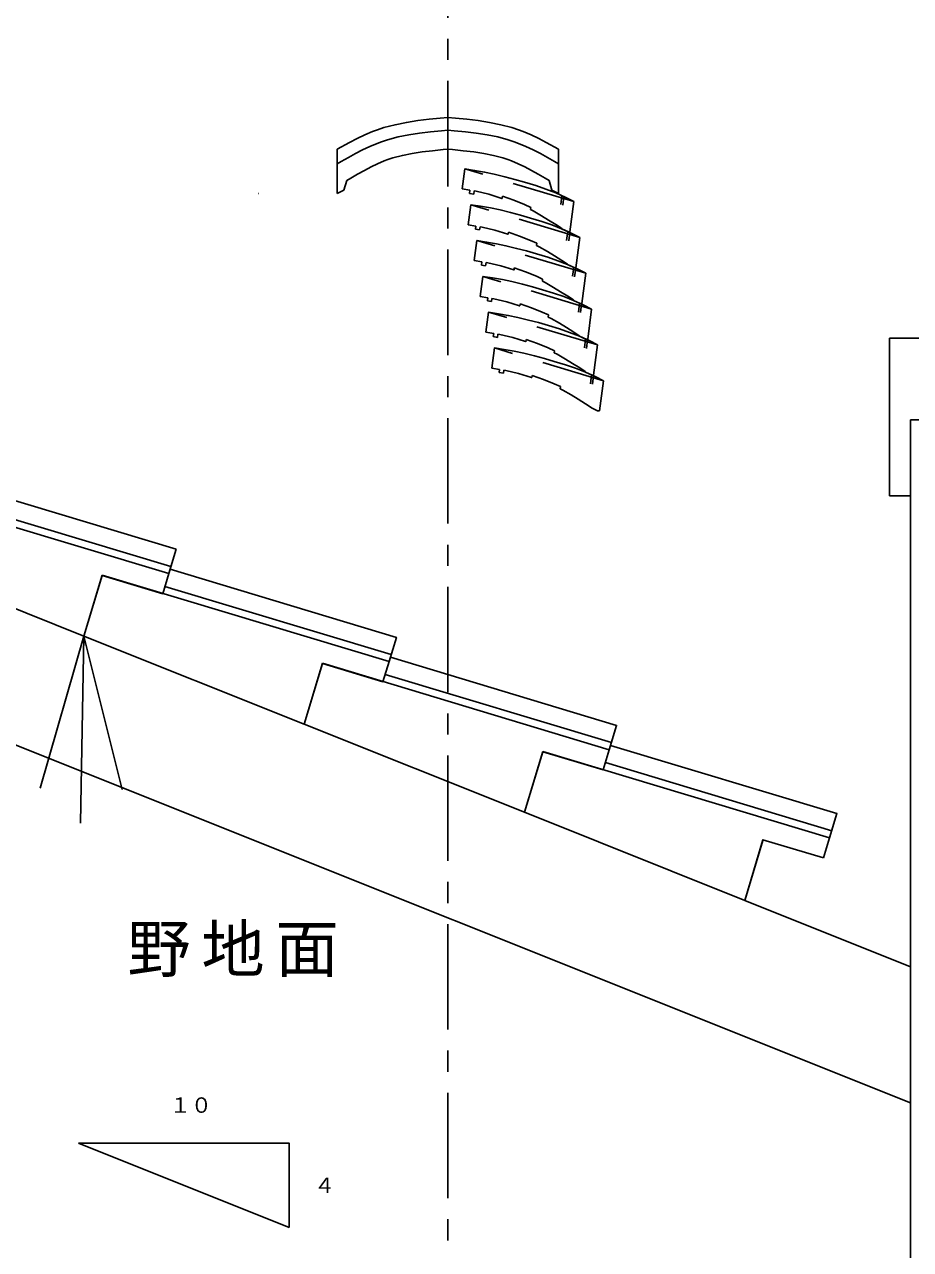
# Model space of a CAD drawing. Units: millimetres, scale not verified. Extents: x -4726 to 4690, y -2905 to 2891.
# Drawn here: x 240 to 1080, y -251 to 911 of the extents above; entities that cross this region are included whole.
import ezdxf
from ezdxf.enums import TextEntityAlignment as Align

# ---------------------------------------------------------------- set-up
doc = ezdxf.new("R2010")
doc.units = ezdxf.units.MM
doc.header["$LTSCALE"] = 20
doc.linetypes.add('CHAIN1', pattern=[8, 5, -1, 1, -1])
doc.linetypes.add('DASHED1', pattern=[1.8, 1.2, -0.6])
for name, color, linetype in [('0-0', 7, 'Continuous'), ('1-7', 7, 'Continuous'), ('1-8', 7, 'Continuous')]:
    doc.layers.add(name, color=color, linetype=linetype)
doc.styles.add('ＭＳ ゴシック', font='')
doc.styles.get('ＭＳ ゴシック').set_extended_font_data('MS Gothic')

# ---------------------------------------------------------------- blocks, each defined once
blk = doc.blocks.new('kaku7l')
at = {"layer": '1-7'}
for p, q in [((575.063, 78.514), (596.955, 78.514)), ((596.955, 78.514), (596.955, -64.604)), ((566.955, 70.864), (566.955, -64.604)), ((570.909, 61.605), (596.955, 61.605)), ((561.756, 35.556), (596.955, 35.556)), ((561.756, 35.332), (566.288, -11.34)), ((562.634, 26.293), (596.955, 26.293)), ((558.311, 8.451), (564.066, 8.451)), ((566.06, -8.99), (596.955, -8.99)), ((469.564, -21.393), (566.955, -21.393)), ((566.955, -38.661), (596.955, -38.661)), ((477.564, -52.412), (566.955, -52.412)), ((566.955, -64.604), (596.955, -64.604))]:
    blk.add_line(p, q, dxfattribs=at)
for points in [[(575.063, 78.514), (574.353, 78.275), (573.146, 77.85), (571.985, 77.383), (570.898, 76.849), (569.916, 76.223), (569.066, 75.479), (568.646, 74.982), (568.419, 74.655), (568.073, 74.05), (567.777, 73.401), (567.519, 72.717), (567.289, 72.009), (567.075, 71.286), (566.955, 70.864)], [(566.955, 35.332), (561.756, 35.332), (561.756, 31.704), (558.311, 31.704)], [(558.311, 31.704), (558.193, 30.65), (557.994, 28.833), (557.812, 27.015), (557.656, 25.198), (557.538, 23.38), (557.466, 21.563), (557.45, 20.508), (557.455, 19.373), (557.516, 17.416), (557.632, 15.459), (557.79, 13.501), (557.979, 11.544), (558.187, 9.586), (558.311, 8.451)]]:
    blk.add_lwpolyline(points, dxfattribs=at)
blk = doc.blocks.new('kaku7md1')
at = {"layer": '1-8'}
for p, q in [((-26.433, 49.69), (-23.546, 49.955)), ((-20.658, 49.69), (-23.546, 49.955)), ((-65.546, 37.908), (-60.88, 40.475)), ((-65.546, 37.908), (-65.546, 21.135)), ((-25.292, 37.744), (-23.546, 37.905)), ((-21.799, 37.744), (-23.546, 37.905)), ((18.454, 37.908), (13.789, 40.475)), ((18.454, 37.908), (18.454, 21.135)), ((-18.104, 22.846), (-17.107, 30.455)), ((-61.947, 26.099), (-62.995, 22.309)), ((14.856, 26.099), (15.903, 22.309)), ((-95.539, 21.135), (-95.404, 21.135)), ((-65.546, 21.135), (-62.995, 22.309)), ((-15.177, 22.349), (-18.104, 22.846)), ((-15.177, 22.349), (-15.333, 21.159)), ((-13.755, 20.891), (-15.333, 21.159)), ((-13.599, 22.082), (-13.755, 20.891)), ((-12.854, 21.956), (-13.599, 22.082)), ((-7.975, 20.804), (-12.854, 21.956)), ((-3.103, 19.27), (-7.975, 20.804)), ((-2.972, 19.224), (-3.103, 19.27)), ((-2.972, 19.224), (-2.865, 20.039)), ((-2.866, 20.034), (-2.865, 20.039)), ((1.418, 18.525), (-2.865, 20.039)), ((18.454, 21.135), (15.903, 22.309)), ((19.679, 20.253), (19.239, 16.894)), ((20.441, 19.908), (20.022, 16.718)), ((24.232, 18.053), (21.251, 19.541)), ((-15.853, 9.249), (-14.855, 16.858)), ((7.783, 14.98), (7.892, 15.807)), ((8.848, 14.506), (7.783, 14.98)), ((24.232, 18.053), (22.724, 6.552)), ((-12.926, 8.753), (-15.853, 9.249)), ((-12.926, 8.753), (-13.082, 7.562)), ((-11.503, 7.295), (-13.082, 7.562)), ((-11.347, 8.485), (-11.503, 7.295)), ((-10.603, 8.359), (-11.347, 8.485)), ((-5.724, 7.208), (-10.603, 8.359)), ((-0.852, 5.674), (-5.724, 7.208)), ((-0.72, 5.627), (-0.852, 5.674)), ((-0.72, 5.627), (-0.614, 6.442)), ((3.669, 4.929), (-0.614, 6.442)), ((-0.614, 6.438), (-0.614, 6.442)), ((21.93, 6.656), (21.49, 3.297)), ((22.692, 6.311), (22.274, 3.121)), ((26.483, 4.457), (23.503, 5.945)), ((-13.602, -4.348), (-12.604, 3.262)), ((10.035, 1.383), (10.143, 2.211)), ((11.099, 0.909), (10.035, 1.383)), ((26.483, 4.457), (24.975, -7.045)), ((-10.675, -4.844), (-13.602, -4.348)), ((-10.675, -4.844), (-10.831, -6.034)), ((-9.252, -6.302), (-10.831, -6.034)), ((-9.096, -5.111), (-9.252, -6.302)), ((-8.352, -5.237), (-9.096, -5.111)), ((-3.472, -6.389), (-8.352, -5.237)), ((1.399, -7.923), (-3.472, -6.389)), ((1.531, -7.969), (1.399, -7.923)), ((1.531, -7.969), (1.638, -7.155)), ((1.637, -7.159), (1.638, -7.155)), ((5.92, -8.668), (1.638, -7.155)), ((24.182, -6.941), (23.741, -10.3)), ((24.943, -7.285), (24.525, -10.476)), ((28.735, -9.14), (25.754, -7.652)), ((28.735, -9.14), (27.226, -20.641)), ((-11.35, -17.944), (-10.353, -10.335)), ((12.286, -12.213), (12.394, -11.386)), ((13.35, -12.687), (12.286, -12.213)), ((-8.423, -18.441), (-11.35, -17.944)), ((-8.423, -18.441), (-8.579, -19.631)), ((-7.001, -19.899), (-8.579, -19.631)), ((-6.845, -18.708), (-7.001, -19.899)), ((-6.101, -18.834), (-6.845, -18.708)), ((-1.221, -19.986), (-6.101, -18.834)), ((3.651, -21.52), (-1.221, -19.986)), ((3.782, -21.566), (3.651, -21.52)), ((3.782, -21.566), (3.889, -20.751)), ((3.888, -20.756), (3.889, -20.751)), ((8.172, -22.265), (3.889, -20.751)), ((26.433, -20.537), (25.993, -23.896)), ((27.195, -20.882), (26.776, -24.072)), ((30.986, -22.737), (28.005, -21.249)), ((30.986, -22.737), (29.478, -34.238)), ((-9.099, -31.541), (-8.101, -23.932)), ((14.537, -25.81), (14.646, -24.983)), ((15.602, -26.284), (14.537, -25.81)), ((-6.172, -32.037), (-9.099, -31.541)), ((-6.172, -32.037), (-6.328, -33.228)), ((-4.593, -32.305), (-4.75, -33.495)), ((-3.849, -32.431), (-4.593, -32.305)), ((1.03, -33.582), (-3.849, -32.431)), ((-4.75, -33.495), (-6.328, -33.228)), ((5.902, -35.116), (1.03, -33.582)), ((6.033, -35.163), (5.902, -35.116)), ((6.033, -35.163), (6.14, -34.348)), ((10.423, -35.861), (6.14, -34.348)), ((6.14, -34.352), (6.14, -34.348)), ((28.684, -34.134), (28.244, -37.493)), ((29.446, -34.479), (29.028, -37.669)), ((33.237, -36.333), (30.257, -34.845)), ((33.237, -36.333), (31.729, -47.835)), ((-6.848, -45.138), (-5.85, -37.528)), ((16.789, -39.407), (16.897, -38.579)), ((17.853, -39.881), (16.789, -39.407)), ((-3.921, -45.634), (-6.848, -45.138)), ((-3.921, -45.634), (-4.077, -46.824)), ((-2.342, -45.901), (-2.498, -47.092)), ((-1.598, -46.027), (-2.342, -45.901)), ((3.281, -47.179), (-1.598, -46.027)), ((-2.498, -47.092), (-4.077, -46.824)), ((8.153, -48.713), (3.281, -47.179)), ((8.285, -48.759), (8.153, -48.713)), ((8.285, -48.759), (8.392, -47.945)), ((8.391, -47.949), (8.392, -47.945)), ((12.674, -49.458), (8.392, -47.945)), ((30.936, -47.731), (30.495, -51.09)), ((31.697, -48.075), (31.279, -51.266)), ((35.488, -49.93), (32.508, -48.442)), ((35.488, -49.93), (33.98, -61.431)), ((19.04, -53.003), (19.148, -52.176)), ((20.104, -53.477), (19.04, -53.003))]:
    blk.add_line(p, q, dxfattribs=at)
at = {"layer": '1-8', "linetype": 'DASHED1'}
for p, q in [((24.232, 18.053), (-17.107, 30.455)), ((26.483, 4.457), (-14.855, 16.858)), ((28.735, -9.14), (-12.604, 3.262)), ((30.986, -22.737), (-10.353, -10.335)), ((33.237, -36.333), (-8.101, -23.932)), ((35.488, -49.93), (-5.85, -37.528))]:
    blk.add_line(p, q, dxfattribs=at)
at = {"layer": '1-8'}
for points in [[(-60.88, 40.475), (-58.035, 41.951), (-55.111, 43.341), (-52.124, 44.602), (-50.295, 45.284), (-47.812, 46.099), (-43.567, 47.227), (-39.264, 48.096), (-34.964, 48.756), (-30.681, 49.268), (-26.433, 49.69)], [(13.789, 40.475), (10.944, 41.951), (8.02, 43.341), (5.033, 44.602), (3.203, 45.284), (0.721, 46.099), (-3.524, 47.227), (-7.827, 48.096), (-12.128, 48.756), (-16.41, 49.268), (-20.658, 49.69)], [(-65.546, 32.335), (-63.994, 33.23), (-61.313, 34.758), (-58.618, 36.241), (-55.899, 37.651), (-53.146, 38.96), (-50.351, 40.14), (-48.706, 40.754), (-46.446, 41.495), (-42.475, 42.551), (-38.425, 43.368), (-34.314, 44), (-30.159, 44.497), (-25.977, 44.911), (-23.546, 45.135)], [(18.454, 32.335), (16.903, 33.23), (14.222, 34.758), (11.527, 36.241), (8.807, 37.651), (6.055, 38.96), (3.26, 40.14), (1.615, 40.754), (-0.645, 41.495), (-4.617, 42.551), (-8.666, 43.368), (-12.777, 44), (-16.932, 44.497), (-21.114, 44.911), (-23.546, 45.135)], [(-61.947, 26.099), (-60.412, 26.984), (-57.795, 28.476), (-55.225, 29.89), (-52.694, 31.202), (-50.199, 32.389), (-47.691, 33.447), (-46.324, 33.958), (-44.397, 34.59), (-40.836, 35.537), (-37.166, 36.277), (-33.34, 36.865), (-29.376, 37.339), (-25.292, 37.744)], [(14.856, 26.099), (13.321, 26.984), (10.704, 28.476), (8.133, 29.89), (5.603, 31.202), (3.108, 32.389), (0.6, 33.447), (-0.767, 33.958), (-2.694, 34.59), (-6.255, 35.537), (-9.926, 36.277), (-13.751, 36.865), (-17.715, 37.339), (-21.799, 37.744)], [(21.251, 19.541), (17.357, 21.303), (13.634, 22.784), (9.819, 24.087), (5.569, 25.364), (1.789, 26.481), (-2.008, 27.47), (-6.03, 28.488), (-9.631, 29.222), (-13.406, 29.881), (-17.107, 30.455)], [(23.503, 5.945), (19.608, 7.707), (15.885, 9.187), (12.071, 10.49), (7.821, 11.767), (4.041, 12.885), (0.244, 13.873), (-3.778, 14.892), (-7.38, 15.626), (-11.155, 16.284), (-14.855, 16.858)], [(1.418, 18.525), (5.495, 16.874), (7.892, 15.807)], [(22.724, 6.552), (21.93, 6.656), (19.631, 7.743), (19.556, 7.927), (17.456, 9.285), (14.657, 11.016), (12.014, 12.641), (8.848, 14.506)], [(3.669, 4.929), (7.747, 3.277), (10.143, 2.211)], [(25.754, -7.652), (21.859, -5.89), (18.137, -4.409), (14.322, -3.107), (10.072, -1.829), (6.292, -0.712), (2.495, 0.277), (-1.527, 1.295), (-5.128, 2.029), (-8.903, 2.688), (-12.604, 3.262)], [(24.975, -7.045), (24.182, -6.941), (21.882, -5.853), (21.807, -5.67), (19.708, -4.312), (16.908, -2.581), (14.265, -0.955), (11.099, 0.909)], [(5.92, -8.668), (9.998, -10.319), (12.394, -11.386)], [(28.005, -21.249), (24.111, -19.487), (20.388, -18.006), (16.573, -16.703), (12.323, -15.426), (8.543, -14.309), (4.746, -13.32), (0.724, -12.302), (-2.877, -11.568), (-6.652, -10.909), (-10.353, -10.335)], [(27.226, -20.641), (26.433, -20.537), (24.133, -19.45), (24.058, -19.266), (21.959, -17.909), (19.159, -16.177), (16.516, -14.552), (13.35, -12.687)], [(8.172, -22.265), (12.249, -23.916), (14.646, -24.983)], [(30.257, -34.845), (26.362, -33.083), (22.639, -31.603), (18.825, -30.3), (14.575, -29.023), (10.795, -27.905), (6.998, -26.917), (2.976, -25.898), (-0.626, -25.164), (-4.401, -24.506), (-8.101, -23.932)], [(29.478, -34.238), (28.684, -34.134), (26.385, -33.047), (26.31, -32.863), (24.21, -31.505), (21.411, -29.774), (18.768, -28.149), (15.602, -26.284)], [(10.423, -35.861), (14.501, -37.513), (16.897, -38.579)], [(32.508, -48.442), (28.613, -46.68), (24.891, -45.199), (21.076, -43.897), (16.826, -42.619), (13.046, -41.502), (9.249, -40.513), (5.227, -39.495), (1.626, -38.761), (-2.149, -38.102), (-5.85, -37.528)], [(31.729, -47.835), (30.936, -47.731), (28.636, -46.643), (28.561, -46.46), (26.462, -45.102), (23.662, -43.371), (21.019, -41.745), (17.853, -39.881)], [(12.674, -49.458), (16.752, -51.109), (19.148, -52.176)], [(33.98, -61.431), (33.187, -61.327), (30.887, -60.24), (30.812, -60.056), (28.713, -58.699), (25.913, -56.967), (23.27, -55.342), (20.104, -53.477)]]:
    blk.add_lwpolyline(points, dxfattribs=at)

msp = doc.modelspace()

# ---------------------------------------------------------------- linework, layer by layer
at = {"layer": '0-0', "color": 4, "linetype": 'CHAIN1'}
msp.add_line((641.59, 1817.26), (641.59, -1177.88), dxfattribs=at)
at = {"layer": '0-0'}
for p, q in [((1060.32, 463.63), (1060.32, 613.28)), ((1080.32, -928.65), (1080.32, 535.73)), ((169.18, 477.6), (383.78, 412.9)), ((104.87, 471.89), (376.84, 389.89)), ((164.27, 461.29), (378.86, 396.59)), ((1080.32, 463.63), (1060.32, 463.63)), ((87.44, 414.07), (296.35, 330.51)), ((383.78, 412.9), (376.84, 389.89)), ((296.35, 330.51), (313.78, 388.33)), ((313.69, 388.04), (296.35, 330.51)), ((313.69, 388.04), (371.06, 370.74)), ((313.78, 388.33), (585.75, 306.33)), ((376.84, 389.89), (371.06, 370.74)), ((373.17, 377.73), (587.77, 313.03)), ((1080.32, -112.33), (-113.59, 365.23)), ((296.35, 330.51), (254.96, 186.33)), ((296.35, 330.51), (293.2, 153.05)), ((296.35, 330.51), (505.25, 246.94)), ((296.35, 330.51), (332.6, 184.95)), ((505.25, 246.94), (522.69, 304.77)), ((522.6, 304.48), (505.25, 246.94)), ((522.6, 304.48), (579.97, 287.18)), ((522.69, 304.77), (794.65, 222.76)), ((585.75, 306.33), (579.97, 287.18)), ((582.08, 294.17), (796.67, 229.46)), ((505.25, 246.94), (714.16, 163.38)), ((714.16, 163.38), (731.6, 221.2)), ((731.51, 220.91), (714.16, 163.38)), ((731.51, 220.91), (788.88, 203.61)), ((731.6, 221.2), (1003.56, 139.2)), ((794.65, 222.76), (788.88, 203.61)), ((790.99, 210.61), (1005.58, 145.9)), ((714.16, 163.38), (923.07, 79.82)), ((923.07, 79.82), (940.5, 137.64)), ((940.42, 137.35), (923.07, 79.82)), ((940.42, 137.35), (997.79, 120.05)), ((1003.56, 139.2), (997.79, 120.05)), ((923.07, 79.82), (1080.32, 16.92)), ((291.11, -150.55), (491.11, -230.55))]:
    msp.add_line(p, q, dxfattribs=at)
for points in [[(378.09, 394.04), (592.68, 329.33), (585.75, 306.33)], [(587, 310.47), (801.59, 245.77), (794.65, 222.76)], [(795.9, 226.91), (1010.5, 162.21), (1003.56, 139.2)], [(291.11, -150.55), (491.11, -150.55), (491.11, -230.55)]]:
    msp.add_lwpolyline(points, dxfattribs=at)

# ---------------------------------------------------------------- block references
at = {"layer": '0-0', "xscale": 2.5, "yscale": 2.5}
for name, p in [('kaku7l', (-113.59, 666.76)), ('kaku7md1', (700.46, 697.75))]:
    msp.add_blockref(name, p, dxfattribs=at)

# ---------------------------------------------------------------- texts
at = {"layer": '0-0', "color": 4, "style": 'ＭＳ ゴシック'}
for s, p in [('１０', (377.77, -126.16)), ('４', (514.68, -202.31))]:
    msp.add_text(s, height=14.66, dxfattribs=at).set_placement(p, align=Align.BOTTOM_LEFT)
at = {"layer": '0-0', "insert": (337.57, 7.1), "char_height": 43.99, "attachment_point": 7, "style": 'ＭＳ ゴシック'}
msp.add_mtext('\\T1.17;野地面', dxfattribs=at)

doc.saveas('drawing.dxf')
